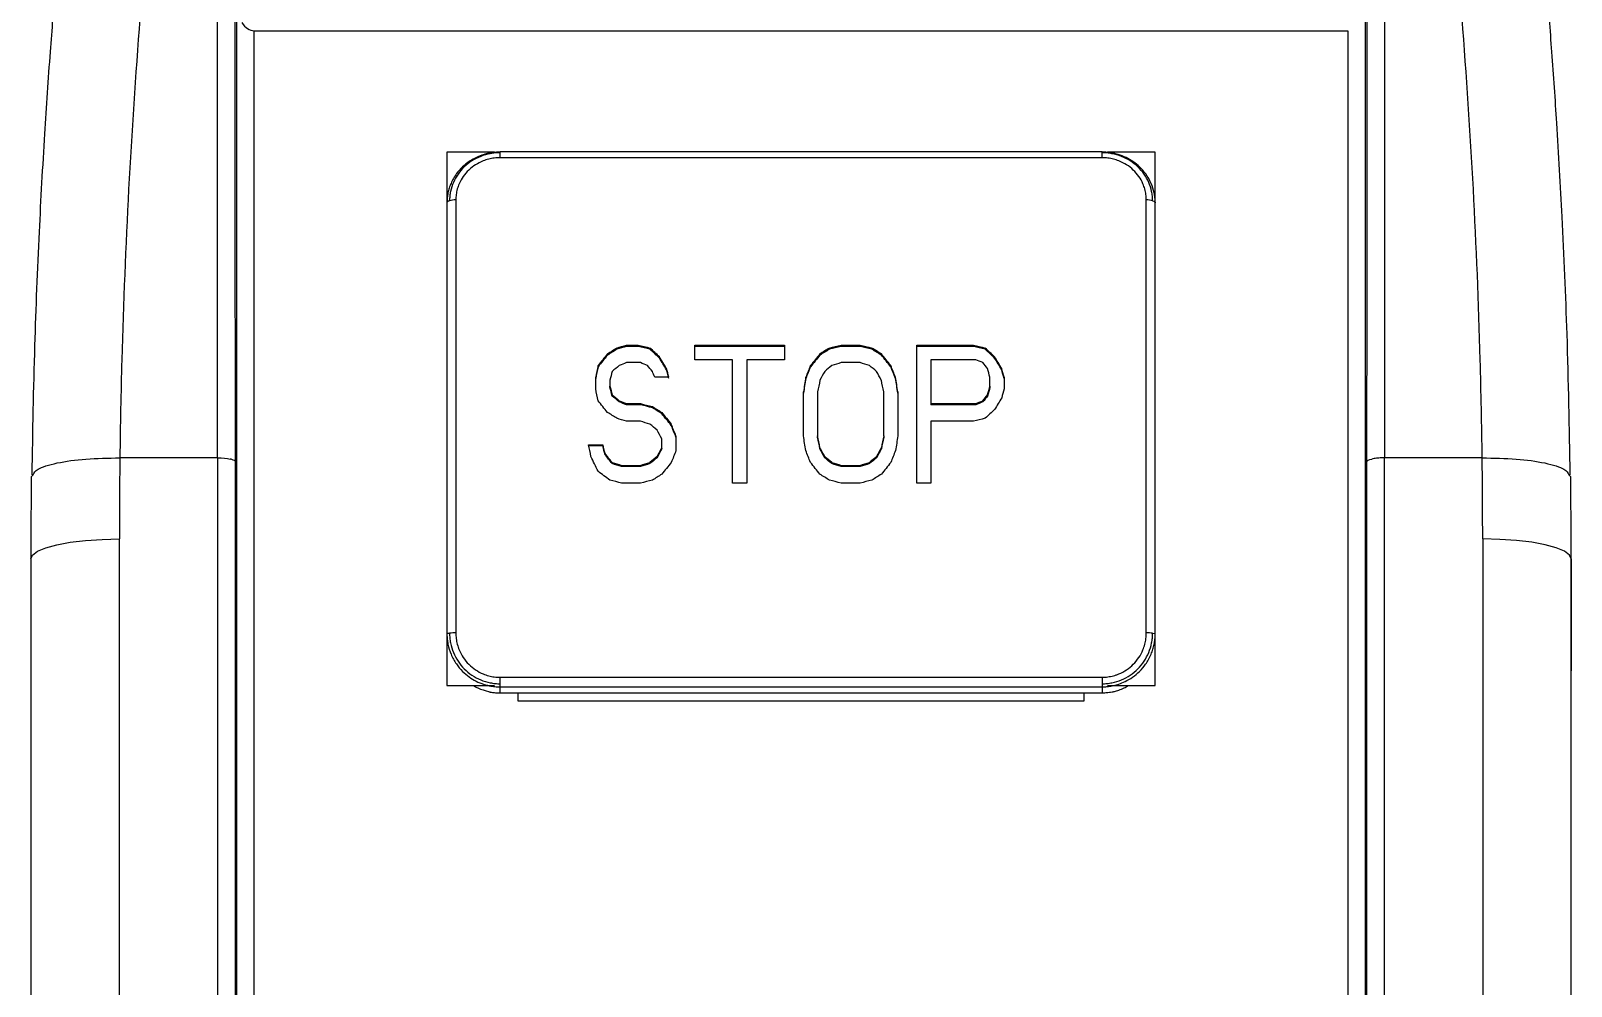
# Model space of a CAD drawing. Header units: centimetres. Extents: x 470464 to 524273, y 49611 to 59074.
# Drawn here: x 508673.97 to 508682.67, y 50219.64 to 50225.03 of the extents above; entities that cross this region are included whole.
import ezdxf

# ---------------------------------------------------------------- set-up
doc = ezdxf.new("R2010")
doc.units = ezdxf.units.CM
doc.header["$MEASUREMENT"] = 0
doc.layers.add('vinç', color=7, linetype='Continuous')

# ---------------------------------------------------------------- blocks, each defined once
blk = doc.blocks.new('dytjtyjtydhrshtjy')
at = {"color": 2, "linetype": 'Continuous', "lineweight": 25}
for p, q in [((427580.1363, 68415.2471), (427580.1363, 68406.8528)), ((427586.5118, 68406.8528), (427586.5118, 68415.247)), ((427580.2363, 68415.0866), (427586.4118, 68415.0866)), ((427580.2363, 68406.8307), (427580.2363, 68415.0866)), ((427586.4118, 68415.0866), (427586.4118, 68406.8307)), ((427581.3244, 68414.4006), (427581.3244, 68411.3873)), ((427581.5933, 68414.4006), (427581.3244, 68414.4006)), ((427581.6244, 68414.3976), (427581.6244, 68414.4023)), ((427585.0244, 68414.4023), (427581.6244, 68414.4023)), ((427585.0244, 68414.3693), (427581.6244, 68414.3693)), ((427585.0244, 68414.3976), (427585.0244, 68414.4023)), ((427585.3244, 68414.4006), (427585.0555, 68414.4006)), ((427585.3244, 68411.3873), (427585.3244, 68414.4006)), ((427581.3744, 68414.131), (427581.3744, 68411.6853)), ((427585.2744, 68411.6853), (427585.2744, 68414.131)), ((427582.2311, 68413.2545), (427582.2311, 68413.2613)), ((427582.2844, 68413.2875), (427582.2844, 68413.2942)), ((427582.3377, 68413.3107), (427582.4044, 68413.3107)), ((427582.3377, 68413.3039), (427582.3377, 68413.3107)), ((427582.4044, 68413.3039), (427582.3377, 68413.3039)), ((427582.4044, 68413.3039), (427582.4044, 68413.3107)), ((427582.4711, 68413.2875), (427582.4711, 68413.2942)), ((427582.5244, 68413.238), (427582.5244, 68413.2448)), ((427582.7244, 68413.2283), (427582.7244, 68413.3107)), ((427582.7244, 68413.3107), (427583.2311, 68413.3107)), ((427583.2311, 68413.3039), (427582.7244, 68413.3039)), ((427583.2311, 68413.3107), (427583.2311, 68413.2283)), ((427583.4311, 68413.2545), (427583.4311, 68413.2613)), ((427583.4844, 68413.2875), (427583.4844, 68413.2942)), ((427583.5511, 68413.3107), (427583.6577, 68413.3107)), ((427583.5511, 68413.3039), (427583.5511, 68413.3107)), ((427583.6577, 68413.3039), (427583.5511, 68413.3039)), ((427583.6577, 68413.3039), (427583.6577, 68413.3107)), ((427583.7244, 68413.2942), (427583.7244, 68413.2875)), ((427583.7777, 68413.2545), (427583.7777, 68413.2613)), ((427583.9777, 68413.3107), (427584.2977, 68413.3107)), ((427583.9777, 68412.5312), (427583.9777, 68413.3107)), ((427584.2977, 68413.3039), (427583.9777, 68413.3039)), ((427584.2977, 68413.3039), (427584.2977, 68413.3107)), ((427584.3644, 68413.2875), (427584.3644, 68413.2942)), ((427584.4177, 68413.238), (427584.4177, 68413.2448)), ((427582.1777, 68413.1886), (427582.1777, 68413.1953)), ((427582.4177, 68413.2118), (427582.3377, 68413.2118)), ((427582.5644, 68413.1721), (427582.5644, 68413.1788)), ((427582.9377, 68413.2283), (427582.7244, 68413.2283)), ((427582.9377, 68412.5312), (427582.9377, 68413.2283)), ((427583.0177, 68413.2283), (427583.0177, 68412.5312)), ((427583.2311, 68413.2283), (427583.0177, 68413.2283)), ((427583.3777, 68413.1886), (427583.3777, 68413.1953)), ((427583.6577, 68413.2118), (427583.5511, 68413.2118)), ((427583.8311, 68413.1886), (427583.8311, 68413.1953)), ((427584.0577, 68413.2283), (427584.0577, 68412.9804)), ((427584.3111, 68413.2283), (427584.0577, 68413.2283)), ((427584.4577, 68413.1721), (427584.4577, 68413.1788)), ((427582.1644, 68413.0632), (427582.1644, 68413.1293)), ((427582.2444, 68413.1128), (427582.2444, 68413.0797)), ((427582.2444, 68413.073), (427582.2444, 68413.0797)), ((427582.5777, 68413.1293), (427582.4977, 68413.1293)), ((427583.3511, 68413.1225), (427583.3511, 68413.1293)), ((427583.8577, 68413.1225), (427583.8577, 68413.1293)), ((427584.3911, 68413.0797), (427584.3911, 68413.1293)), ((427584.3911, 68413.0797), (427584.3911, 68413.073)), ((427584.4711, 68413.1293), (427584.4711, 68413.0632)), ((427582.2577, 68413.0233), (427582.2577, 68413.0301)), ((427582.2977, 68412.9902), (427582.2977, 68412.997)), ((427582.3377, 68412.9804), (427582.4177, 68412.9804)), ((427582.3377, 68412.9736), (427582.3377, 68412.9804)), ((427582.4177, 68412.9736), (427582.3377, 68412.9736)), ((427582.4177, 68412.9736), (427582.4177, 68412.9804)), ((427583.3377, 68412.7978), (427583.3377, 68413.0466)), ((427583.4177, 68413.0466), (427583.4177, 68412.7978)), ((427583.7911, 68412.7978), (427583.7911, 68413.0466)), ((427583.8711, 68413.0466), (427583.8711, 68412.7978)), ((427584.0577, 68412.9804), (427584.3111, 68412.9804)), ((427584.0577, 68412.9804), (427584.0577, 68412.9736)), ((427584.3111, 68412.9736), (427584.0577, 68412.9736)), ((427584.3111, 68412.9736), (427584.3111, 68412.9804)), ((427584.3511, 68412.997), (427584.3511, 68412.9902)), ((427584.3777, 68413.0301), (427584.3777, 68413.0233)), ((427582.4844, 68412.9571), (427582.4844, 68412.9638)), ((427582.5377, 68412.9239), (427582.5377, 68412.9307)), ((427582.4177, 68412.8809), (427582.3377, 68412.8809)), ((427582.5911, 68412.8576), (427582.5911, 68412.8643)), ((427584.0577, 68412.8809), (427584.0577, 68412.5312)), ((427584.2977, 68412.8809), (427584.0577, 68412.8809)), ((427582.1244, 68412.748), (427582.2044, 68412.748)), ((427582.2044, 68412.7412), (427582.1257, 68412.7412)), ((427582.2044, 68412.7412), (427582.2044, 68412.748)), ((427582.5377, 68412.7313), (427582.5377, 68412.7812)), ((427582.5377, 68412.7246), (427582.5377, 68412.7313)), ((427582.6177, 68412.7978), (427582.6177, 68412.7147)), ((427583.4177, 68412.7978), (427583.4177, 68412.7911)), ((427583.4311, 68412.7313), (427583.4311, 68412.7246)), ((427583.7777, 68412.7313), (427583.7777, 68412.7246)), ((427583.7911, 68412.7978), (427583.7911, 68412.7911)), ((427580.0293, 68412.6738), (427579.4769, 68412.6738)), ((427580.0293, 68412.6738), (427580.0293, 68406.9681)), ((427580.1293, 68406.946), (427580.1293, 68412.6517)), ((427582.2177, 68412.6913), (427582.2177, 68412.698)), ((427582.2577, 68412.6413), (427582.2577, 68412.648)), ((427582.3111, 68412.6313), (427582.4177, 68412.6313)), ((427582.3111, 68412.6246), (427582.3111, 68412.6313)), ((427582.4177, 68412.6246), (427582.3111, 68412.6246)), ((427582.4177, 68412.6246), (427582.4177, 68412.6313)), ((427582.4711, 68412.6413), (427582.4711, 68412.648)), ((427582.5111, 68412.6746), (427582.5111, 68412.6814)), ((427583.4577, 68412.6814), (427583.4577, 68412.6746)), ((427583.4977, 68412.648), (427583.4977, 68412.6413)), ((427583.5511, 68412.6313), (427583.6577, 68412.6313)), ((427583.5511, 68412.6313), (427583.5511, 68412.6246)), ((427583.6577, 68412.6246), (427583.5511, 68412.6246)), ((427583.6577, 68412.6313), (427583.6577, 68412.6246)), ((427583.7111, 68412.648), (427583.7111, 68412.6413)), ((427583.7511, 68412.6814), (427583.7511, 68412.6746)), ((427586.5188, 68412.6517), (427586.5188, 68406.946)), ((427586.6188, 68406.9681), (427586.6188, 68412.6738)), ((427587.1713, 68412.6738), (427586.6188, 68412.6738)), ((427578.9769, 68412.5671), (427578.9865, 68412.5778)), ((427587.6616, 68412.5778), (427587.6712, 68412.5671)), ((427582.4177, 68412.5312), (427582.3111, 68412.5312)), ((427583.0177, 68412.5312), (427582.9377, 68412.5312)), ((427583.6577, 68412.5312), (427583.5511, 68412.5312)), ((427584.0577, 68412.5312), (427583.9777, 68412.5312)), ((427579.4741, 68405.0082), (427579.4741, 68412.2156)), ((427587.1741, 68412.2156), (427587.1741, 68405.0082)), ((427578.9741, 68412.1032), (427578.9741, 68404.8957)), ((427587.6741, 68404.8957), (427587.6741, 68412.1032)), ((427587.6741, 68412.1032), (427587.6741, 68411.4711)), ((427581.6244, 68411.4345), (427585.0244, 68411.4345)), ((427587.6741, 68404.2636), (427587.6741, 68411.4711)), ((427581.3244, 68411.3873), (427581.5933, 68411.3873)), ((427581.6244, 68411.3805), (427581.6244, 68411.3978)), ((427581.6244, 68411.3805), (427585.0244, 68411.3805)), ((427581.6244, 68411.3469), (427581.6244, 68411.3805)), ((427581.6244, 68411.3469), (427585.0244, 68411.3469)), ((427581.6244, 68411.3456), (427581.6244, 68411.3469)), ((427581.6244, 68411.3456), (427585.0244, 68411.3456)), ((427581.7241, 68411.3456), (427581.7241, 68411.3012)), ((427584.9241, 68411.3012), (427584.9241, 68411.3456)), ((427585.0244, 68411.3978), (427585.0244, 68411.3805)), ((427585.0244, 68411.3805), (427585.0244, 68411.3469)), ((427585.0244, 68411.3459), (427585.088, 68411.3526)), ((427585.0244, 68411.3469), (427585.0244, 68411.3456)), ((427585.0555, 68411.3873), (427585.3244, 68411.3873)), ((427581.7241, 68411.3012), (427584.9241, 68411.3012))]:
    blk.add_line(p, q, dxfattribs=at)
at = {"color": 2, "linetype": 'Continuous', "lineweight": 25, "flags": 128}
for points in [[(427578.9741, 68412.1032), (427578.9837, 68412.1251), (427579.0121, 68412.1462), (427579.0583, 68412.1657), (427579.1205, 68412.1827), (427579.1963, 68412.1967), (427579.2827, 68412.2071), (427579.3765, 68412.2135), (427579.4741, 68412.2156)], [(427587.6741, 68412.1032), (427587.6644, 68412.1251), (427587.636, 68412.1462), (427587.5898, 68412.1657), (427587.5276, 68412.1827), (427587.4518, 68412.1967), (427587.3654, 68412.2071), (427587.2716, 68412.2135), (427587.1741, 68412.2156)]]:
    blk.add_lwpolyline(points, dxfattribs=at)
at = {"color": 2, "linetype": 'Continuous', "lineweight": 25}
for centre, radius, start, end in [((427581.3725, 68414.0105), 0.1205, 89.07907, 106.09849), ((427585.2763, 68414.0105), 0.1205, 73.90151, 90.92093), ((427616.9501, 68412.1032), 37.976, 179.30005, 180), ((427549.698, 68412.1032), 37.976, 0, 0.69995), ((427581.3723, 68411.3864), 0.2989, 89.59246, 96.38211), ((427585.2765, 68411.3864), 0.2989, 83.61789, 90.40754), ((427581.6244, 68411.6545), 0.3076, 258.04399, 270.00272)]:
    blk.add_arc(centre, radius, start, end, dxfattribs=at)
for centre, major_axis, ratio, start_param, end_param in [((427580.2363, 68415.25), (0, -0.1634), 0.611947, 5.506877, 6.283185), ((427581.9577, 68410.1105), (-9.6944, -12.454), 0.110538, 4.543411, 4.548859), ((427581.9577, 68410.1105), (-9.6712, -12.4241), 0.110538, 4.543344, 4.548805), ((427581.6844, 68410.1105), (-19.542, -12.3365), 0.103105, 4.616749, 4.619474), ((427581.6844, 68410.1105), (-19.4951, -12.3069), 0.103105, 4.616675, 4.619407), ((427582.8711, 68410.1105), (-12.9789, 12.4124), 0.113825, 4.847375, 4.851462), ((427582.8711, 68410.1105), (-12.9477, 12.3826), 0.113825, 4.847439, 4.851536), ((427582.7194, 68410.1105), (7.2386, -12.4794), 0.099215, 1.761311, 1.766759), ((427582.7194, 68410.1105), (7.2213, -12.4494), 0.099215, 1.761362, 1.766823), ((427583.1577, 68410.1105), (-9.6944, -12.454), 0.110538, 4.543411, 4.548859), ((427583.1577, 68410.1105), (-9.6712, -12.4241), 0.110538, 4.543344, 4.548805), ((427582.8844, 68410.1105), (-19.542, -12.3365), 0.103105, 4.616749, 4.619474), ((427582.8844, 68410.1105), (-19.4951, -12.3069), 0.103105, 4.616675, 4.619407), ((427584.3244, 68410.1105), (-19.542, 12.3365), 0.103105, 4.805304, 4.808029), ((427584.3244, 68410.1105), (-19.4951, 12.3069), 0.103105, 4.805371, 4.808103), ((427584.0511, 68410.1105), (9.6944, -12.454), 0.110538, 1.734326, 1.739774), ((427584.0511, 68410.1105), (9.6712, -12.4241), 0.110538, 1.73438, 1.739842), ((427584.7644, 68410.1105), (-12.9789, 12.4124), 0.113825, 4.847375, 4.851462), ((427584.7644, 68410.1105), (-12.9477, 12.3826), 0.113825, 4.847439, 4.851536), ((427584.6127, 68410.1105), (7.2386, -12.4794), 0.099215, 1.761311, 1.766759), ((427584.6127, 68410.1105), (7.2213, -12.4494), 0.099215, 1.761362, 1.766823), ((427582.1227, 68410.1105), (-2.3896, -12.4996), 0.042503, 4.471151, 4.476599), ((427582.1227, 68410.1105), (-2.3838, -12.4696), 0.042503, 4.471097, 4.476558), ((427582.1933, 68410.1105), (-3.1903, -12.4988), 0.055155, 4.479827, 4.483913), ((427581.9677, 68410.1105), (-14.6213, -12.3914), 0.112432, 4.59492, 4.597644), ((427582.6777, 68410.1105), (9.6944, -12.454), 0.110538, 1.731602, 1.734326), ((427582.6333, 68410.1105), (3.1903, -12.4988), 0.055155, 1.800634, 1.80472), ((427582.6333, 68410.1105), (3.1826, -12.4688), 0.055155, 1.800675, 1.804771), ((427583.2677, 68410.1105), (-4.8008, -12.4946), 0.076839, 4.492541, 4.497989), ((427583.2677, 68410.1105), (-4.7892, -12.4646), 0.076839, 4.492487, 4.497948), ((427583.3288, 68410.1105), (-6.4234, -12.4857), 0.093102, 4.513611, 4.517697), ((427583.1677, 68410.1105), (-14.6213, -12.3914), 0.112432, 4.59492, 4.597644), ((427584.0411, 68410.1105), (-14.6213, 12.3914), 0.112432, 4.827134, 4.829858), ((427583.8799, 68410.1105), (6.4234, -12.4857), 0.093102, 1.765488, 1.769574), ((427583.9411, 68410.1105), (4.8008, -12.4946), 0.076839, 1.785196, 1.790644), ((427583.9411, 68410.1105), (4.7893, -12.4646), 0.076839, 1.785237, 1.790698), ((427584.5844, 68410.1105), (9.6944, -12.454), 0.110538, 1.732964, 1.735688), ((427584.4466, 68410.1105), (3.1903, -12.4988), 0.055155, 1.800634, 1.80472), ((427584.5266, 68410.1105), (3.1903, -12.4988), 0.055155, 1.800634, 1.80472), ((427584.5266, 68410.1105), (3.1826, -12.4688), 0.055155, 1.800675, 1.804771), ((427583.3177, 68410.1105), (-1.9104, -12.4998), 0.034439, 4.473738, 4.480547), ((427583.3177, 68410.1105), (-1.9059, -12.4698), 0.034439, 4.473697, 4.480522), ((427583.3927, 68410.1105), (-2.3896, -12.4996), 0.042503, 4.477961, 4.483408), ((427583.8161, 68410.1105), (2.3896, -12.4996), 0.042503, 1.799777, 1.805224), ((427583.8911, 68410.1105), (1.9104, -12.4998), 0.034439, 1.802639, 1.809448), ((427583.8911, 68410.1105), (1.9059, -12.4698), 0.034439, 1.802663, 1.809489), ((427584.4027, 68410.1105), (-7.2386, -12.4794), 0.099215, 4.535493, 4.54094), ((427582.4622, 68410.1105), (6.4234, -12.4857), 0.093102, 1.738253, 1.742339), ((427582.5677, 68410.1105), (4.8008, -12.4946), 0.076839, 1.757961, 1.763408), ((427582.5677, 68410.1105), (4.7893, -12.4646), 0.076839, 1.757937, 1.763397), ((427582.0894, 68410.1105), (2.3896, -12.4996), 0.042503, 1.769818, 1.775266), ((427582.1577, 68410.1105), (3.1903, -12.4988), 0.055155, 1.765228, 1.769314), ((427582.1577, 68410.1105), (3.1826, -12.4688), 0.055155, 1.765184, 1.769279), ((427582.6399, 68410.1105), (-6.4234, -12.4857), 0.093102, 4.549018, 4.553103), ((427582.6399, 68410.1105), (-6.408, -12.4557), 0.093102, 4.549055, 4.553151), ((427582.7011, 68410.1105), (-4.8008, -12.4946), 0.076839, 4.532033, 4.537481), ((427583.3177, 68410.1105), (1.9104, -12.4998), 0.034439, 1.775403, 1.782213), ((427583.2677, 68410.1105), (4.8008, -12.4946), 0.076839, 1.745704, 1.751152), ((427583.3927, 68410.1105), (2.3896, -12.4996), 0.042503, 1.773904, 1.779351), ((427583.3927, 68410.1105), (2.3838, -12.4696), 0.042503, 1.773866, 1.779327), ((427583.3288, 68410.1105), (6.4234, -12.4857), 0.093102, 1.730082, 1.734168), ((427583.3288, 68410.1105), (6.408, -12.4557), 0.093102, 1.730035, 1.73413), ((427583.8799, 68410.1105), (-6.4234, -12.4857), 0.093102, 4.549018, 4.553103), ((427583.8799, 68410.1105), (-6.408, -12.4557), 0.093102, 4.549055, 4.553151), ((427583.8161, 68410.1105), (-2.3896, -12.4996), 0.042503, 4.503834, 4.509281), ((427583.8161, 68410.1105), (-2.3838, -12.4696), 0.042503, 4.503859, 4.509319), ((427583.9411, 68410.1105), (-4.8008, -12.4946), 0.076839, 4.532033, 4.537481), ((427583.8911, 68410.1105), (-1.9104, -12.4998), 0.034439, 4.500973, 4.507782), ((427582.0217, 68410.1105), (5.773, -12.4898), 0.087257, 1.730823, 1.737633), ((427582.0377, 68410.1105), (9.6944, -12.454), 0.110538, 1.689386, 1.693472), ((427582.0377, 68410.1105), (9.6712, -12.4241), 0.110538, 1.689332, 1.693428), ((427582.8011, 68410.1105), (-14.6213, -12.3914), 0.112432, 4.637136, 4.63986), ((427582.8011, 68410.1105), (-14.5862, -12.3617), 0.112432, 4.637184, 4.639914), ((427582.8111, 68410.1105), (-9.6944, -12.454), 0.110538, 4.593799, 4.599248), ((427583.1577, 68410.1105), (9.6944, -12.454), 0.110538, 1.683937, 1.689386), ((427583.1677, 68410.1105), (-14.6213, 12.3914), 0.112432, 4.784918, 4.787642), ((427583.1677, 68410.1105), (-14.5862, 12.3617), 0.112432, 4.784864, 4.787594), ((427584.0411, 68410.1105), (-14.6213, -12.3914), 0.112432, 4.637136, 4.63986), ((427584.0411, 68410.1105), (-14.5862, -12.3617), 0.112432, 4.637184, 4.639914), ((427584.0511, 68410.1105), (-9.6944, -12.454), 0.110538, 4.593799, 4.599248), ((427581.7444, 68410.1105), (-16.2627, 12.3716), 0.109904, 4.76516, 4.769246), ((427583.0844, 68410.1105), (-19.542, -12.3365), 0.103105, 4.675311, 4.678035), ((427582.8844, 68410.1105), (-19.542, 12.3365), 0.103105, 4.746743, 4.749467), ((427584.3244, 68410.1105), (-19.542, -12.3365), 0.103105, 4.675311, 4.678035)]:
    blk.add_ellipse(centre, major_axis=major_axis, ratio=ratio, start_param=start_param, end_param=end_param, dxfattribs=at)
for points, knots in [([(427580.432, 68422.7825), (427580.367, 68422.538), (427580.2439, 68422.0756), (427580.0887, 68421.4359), (427579.9677, 68420.9084), (427579.8738, 68420.4763), (427579.7942, 68420.0935), (427579.6842, 68419.539), (427579.5497, 68418.8013), (427579.4107, 68417.9286), (427579.2969, 68417.1044), (427579.2079, 68416.3528), (427579.1493, 68415.7666), (427579.1097, 68415.3126), (427579.0801, 68414.9381), (427579.0484, 68414.4743), (427579.018, 68413.9208), (427578.9918, 68413.2782), (427578.9837, 68412.8215), (427578.9794, 68412.5782)], [0, 0, 0, 0, 0.072817, 0.137731, 0.189508, 0.228715, 0.26514, 0.302245, 0.391766, 0.481609, 0.557796, 0.632878, 0.701407, 0.729294, 0.765766, 0.811084, 0.865241, 0.928222, 1, 1, 1, 1]), ([(427587.6688, 68412.5782), (427587.6639, 68412.8429), (427587.6551, 68413.3278), (427587.6267, 68413.9908), (427587.5965, 68414.5225), (427587.5665, 68414.9575), (427587.5361, 68415.3426), (427587.4868, 68415.8996), (427587.4091, 68416.6396), (427587.2971, 68417.5134), (427587.1739, 68418.3372), (427587.0472, 68419.0874), (427586.9378, 68419.6716), (427586.8477, 68420.1233), (427586.7703, 68420.4956), (427586.6698, 68420.9562), (427586.5429, 68421.5054), (427586.3915, 68422.1247), (427586.2756, 68422.5593), (427586.2161, 68422.7825)], [0, 0, 0, 0, 0.078084, 0.1430525, 0.1948711, 0.2341077, 0.2705386, 0.3076481, 0.3971648, 0.4869672, 0.5631808, 0.638292, 0.7068342, 0.7347027, 0.7711503, 0.8164406, 0.8705606, 0.9334878, 1, 1, 1, 1]), ([(427580.9268, 68422.7039), (427580.9045, 68422.6226), (427580.8824, 68422.5413), (427580.7941, 68422.2124), (427580.7299, 68421.9645), (427580.6059, 68421.4673), (427580.5462, 68421.2181), (427580.4171, 68420.6563), (427580.3489, 68420.3434), (427580.22, 68419.7165), (427580.1593, 68419.4024), (427580.0112, 68418.585), (427579.9297, 68418.0812), (427579.8294, 68417.3759), (427579.8024, 68417.1744), (427579.7514, 68416.7712), (427579.7275, 68416.5695), (427579.6606, 68415.9643), (427579.6223, 68415.5608), (427579.5397, 68414.5127), (427579.5054, 68413.8689), (427579.4828, 68413.0432), (427579.4791, 68412.8583), (427579.4769, 68412.6738)], [13.52375, 13.52375, 13.52375, 13.52375, 16.078316, 16.078316, 23.843362, 23.843362, 31.608407, 31.608407, 41.314714, 41.314714, 51.021021, 51.021021, 66.551112, 66.551112, 72.763148, 72.763148, 78.975184, 78.975184, 91.399257, 91.399257, 111.277774, 111.277774, 117.023907, 117.023907, 117.023907, 117.023907]), ([(427587.1713, 68412.6738), (427587.169, 68412.8583), (427587.1653, 68413.0432), (427587.1427, 68413.8689), (427587.1084, 68414.5128), (427587.0258, 68415.5608), (427586.9876, 68415.9643), (427586.9206, 68416.5695), (427586.8967, 68416.7712), (427586.8457, 68417.1745), (427586.8187, 68417.3759), (427586.7184, 68418.0813), (427586.6369, 68418.5851), (427586.4888, 68419.4025), (427586.428, 68419.7165), (427586.2991, 68420.3435), (427586.231, 68420.6564), (427586.1019, 68421.2182), (427586.0421, 68421.4674), (427585.9182, 68421.9646), (427585.854, 68422.2126), (427585.7657, 68422.5414), (427585.7436, 68422.6227), (427585.7213, 68422.7039)], [0, 0, 0, 0, 5.746186, 5.746186, 25.624885, 25.624885, 38.049072, 38.049072, 44.261165, 44.261165, 50.473258, 50.473258, 66.003492, 66.003492, 75.709887, 75.709887, 85.416283, 85.416283, 93.1814, 93.1814, 100.946517, 100.946517, 103.499735, 103.499735, 103.499735, 103.499735]), ([(427580.0293, 68412.6738), (427580.0293, 68412.8732), (427580.0293, 68413.0729), (427580.0291, 68413.6495), (427580.0289, 68414.0271), (427580.0285, 68414.6423), (427580.0283, 68414.8793), (427580.0279, 68415.2649), (427580.0278, 68415.4133), (427580.0274, 68415.7104), (427580.0272, 68415.8591), (427580.0269, 68416.0858), (427580.0268, 68416.1636), (427580.0267, 68416.2416)], [0, 0, 0, 0, 0.01364259, 0.01364259, 0.03933132, 0.03933132, 0.05538677, 0.05538677, 0.06542143, 0.06542143, 0.07545609, 0.07545609, 0.0807059, 0.0807059, 0.0807059, 0.0807059]), ([(427586.6214, 68416.2416), (427586.621, 68415.9675), (427586.6207, 68415.6937), (427586.6199, 68414.9671), (427586.6195, 68414.5148), (427586.619, 68413.5991), (427586.6188, 68413.1356), (427586.6188, 68412.6738)], [-0.0807059, -0.0807059, -0.0807059, -0.0807059, -0.06223564, -0.06223564, -0.03159655, -0.03159655, 0, 0, 0, 0]), ([(427581.6244, 68414.401), (427581.6192, 68414.4009), (427581.6068, 68414.4007), (427581.5856, 68414.3989), (427581.5591, 68414.3946), (427581.5278, 68414.3865), (427581.4909, 68414.3723), (427581.4508, 68414.35), (427581.4115, 68414.3187), (427581.3748, 68414.2771), (427581.3509, 68414.2358), (427581.3369, 68414.1984), (427581.3297, 68414.1711), (427581.3252, 68414.1431), (427581.3247, 68414.1243), (427581.3244, 68414.1149)], [0, 0, 0, 0, 0.033093, 0.078462, 0.13542, 0.204098, 0.28453, 0.387536, 0.498548, 0.609517, 0.748956, 0.811713, 0.874477, 0.937271, 1, 1, 1, 1]), ([(427581.6244, 68414.3976), (427581.6164, 68414.3976), (427581.6063, 68414.3972), (427581.5869, 68414.3954), (427581.5777, 68414.3941), (427581.5501, 68414.3889), (427581.5321, 68414.3837), (427581.4802, 68414.3632), (427581.4486, 68414.343), (427581.3959, 68414.2928), (427581.3748, 68414.2628), (427581.3535, 68414.2136), (427581.3481, 68414.1966), (427581.3427, 68414.1705), (427581.3413, 68414.1617), (427581.3395, 68414.1433), (427581.339, 68414.1339), (427581.339, 68414.1263)], [0, 0, 0, 0, 0.0625, 0.0625, 0.125, 0.125, 0.25, 0.25, 0.5, 0.5, 0.75, 0.75, 0.875, 0.875, 0.9375, 0.9375, 1, 1, 1, 1]), ([(427581.6244, 68414.3693), (427581.6189, 68414.3692), (427581.608, 68414.369), (427581.5918, 68414.3675), (427581.5757, 68414.365), (427581.5599, 68414.3615), (427581.5443, 68414.357), (427581.5188, 68414.3479), (427581.4848, 68414.3308), (427581.4467, 68414.3009), (427581.4152, 68414.2647), (427581.3946, 68414.2276), (427581.3823, 68414.1931), (427581.3756, 68414.1623), (427581.3748, 68414.1415), (427581.3744, 68414.131)], [0, 0, 0, 0, 0.041626, 0.082912, 0.124038, 0.165186, 0.206538, 0.248273, 0.372753, 0.497624, 0.622977, 0.748439, 0.832543, 0.915918, 1, 1, 1, 1]), ([(427581.6244, 68414.3693), (427581.6244, 68414.3753), (427581.6244, 68414.3811), (427581.6244, 68414.3909), (427581.6244, 68414.3949), (427581.6244, 68414.3976)], [0, 0, 0, 0, 0.5, 0.5, 1, 1, 1, 1]), ([(427585.3244, 68414.1149), (427585.3244, 68414.1173), (427585.3243, 68414.122), (427585.324, 68414.1314), (427585.3227, 68414.1478), (427585.3176, 68414.1803), (427585.3028, 68414.2268), (427585.2744, 68414.2765), (427585.2386, 68414.3173), (427585.2007, 68414.348), (427585.1598, 68414.3716), (427585.1182, 68414.3878), (427585.0794, 68414.3968), (427585.0489, 68414.4005), (427585.0315, 68414.4009), (427585.0244, 68414.401)], [0, 0, 0, 0, 0.015616, 0.031389, 0.062774, 0.125534, 0.250958, 0.385498, 0.501418, 0.604932, 0.701252, 0.805053, 0.889467, 0.954671, 1, 1, 1, 1]), ([(427585.3097, 68414.1263), (427585.3097, 68414.1339), (427585.3093, 68414.1433), (427585.3075, 68414.1617), (427585.3061, 68414.1705), (427585.3007, 68414.1966), (427585.2953, 68414.2136), (427585.2739, 68414.2628), (427585.2529, 68414.2928), (427585.2002, 68414.343), (427585.1686, 68414.3632), (427585.1167, 68414.3837), (427585.0987, 68414.3889), (427585.0711, 68414.3941), (427585.0619, 68414.3954), (427585.0425, 68414.3972), (427585.0324, 68414.3976), (427585.0244, 68414.3976)], [0, 0, 0, 0, 0.0625, 0.0625, 0.125, 0.125, 0.25, 0.25, 0.5, 0.5, 0.75, 0.75, 0.875, 0.875, 0.9375, 0.9375, 1, 1, 1, 1]), ([(427585.2744, 68414.131), (427585.2743, 68414.1363), (427585.2741, 68414.1468), (427585.2724, 68414.1623), (427585.2698, 68414.1777), (427585.2661, 68414.1929), (427585.2613, 68414.2079), (427585.2516, 68414.2323), (427585.2336, 68414.2647), (427585.2021, 68414.3009), (427585.164, 68414.3308), (427585.1252, 68414.3503), (427585.0891, 68414.3619), (427585.057, 68414.3682), (427585.0353, 68414.3689), (427585.0244, 68414.3693)], [0, 0, 0, 0, 0.042233, 0.084114, 0.125822, 0.167534, 0.209433, 0.251693, 0.37713, 0.502509, 0.627341, 0.75186, 0.834881, 0.917109, 1, 1, 1, 1]), ([(427585.3097, 68414.1263), (427585.3143, 68414.1249), (427585.318, 68414.1231), (427585.3231, 68414.1191), (427585.3244, 68414.117), (427585.3244, 68414.1149)], [0, 0, 0, 0, 0.5, 0.5, 1, 1, 1, 1]), ([(427578.9865, 68412.5778), (427578.9926, 68412.5887), (427579.007, 68412.6142), (427579.1157, 68412.6468), (427579.2802, 68412.671), (427579.4113, 68412.6728), (427579.4769, 68412.6738)], [0, 0, 0, 0, 0.1996563, 0.4664375, 0.7332188, 1, 1, 1, 1]), ([(427580.1293, 68412.6517), (427580.1291, 68412.654), (427580.1273, 68412.6563), (427580.1206, 68412.6607), (427580.1157, 68412.6628), (427580.1065, 68412.6656), (427580.1031, 68412.6665), (427580.0994, 68412.6673)], [0, 0, 0, 0, 0.2, 0.2, 0.4, 0.4, 0.4999997, 0.4999997, 0.4999997, 0.4999997]), ([(427586.6188, 68412.6738), (427586.6085, 68412.6738), (427586.5981, 68412.6734), (427586.5784, 68412.672), (427586.569, 68412.6709), (427586.5564, 68412.6689), (427586.5524, 68412.6681), (427586.5487, 68412.6673)], [0.5, 0.5, 0.5, 0.5, 0.7, 0.7, 0.9, 0.9, 1, 1, 1, 1]), ([(427587.1713, 68412.6738), (427587.2368, 68412.6728), (427587.368, 68412.671), (427587.5324, 68412.6468), (427587.6411, 68412.6142), (427587.6555, 68412.5887), (427587.6616, 68412.5778)], [0, 0, 0, 0, 0.266781, 0.533563, 0.800344, 1, 1, 1, 1]), ([(427581.339, 68411.6835), (427581.3345, 68411.6829), (427581.3307, 68411.6822), (427581.3257, 68411.6807), (427581.3244, 68411.6798), (427581.3244, 68411.679)], [0, 0, 0, 0, 0.5, 0.5, 1, 1, 1, 1]), ([(427581.3244, 68411.679), (427581.3244, 68411.6766), (427581.3244, 68411.6717), (427581.3248, 68411.6619), (427581.3261, 68411.6449), (427581.3311, 68411.611), (427581.3459, 68411.5626), (427581.3744, 68411.5107), (427581.4101, 68411.4681), (427581.4481, 68411.436), (427581.489, 68411.4113), (427581.5306, 68411.3943), (427581.5694, 68411.3849), (427581.5999, 68411.381), (427581.6173, 68411.3806), (427581.6244, 68411.3805)], [0, 0, 0, 0, 0.015616, 0.031389, 0.062774, 0.125534, 0.250958, 0.385498, 0.501418, 0.604932, 0.701252, 0.805053, 0.889467, 0.954671, 1, 1, 1, 1]), ([(427581.339, 68411.6835), (427581.339, 68411.6755), (427581.3395, 68411.6657), (427581.3413, 68411.6464), (427581.3427, 68411.6371), (427581.3481, 68411.6098), (427581.3535, 68411.5918), (427581.3748, 68411.5402), (427581.3959, 68411.5085), (427581.4486, 68411.4555), (427581.4802, 68411.4342), (427581.5321, 68411.4125), (427581.5501, 68411.407), (427581.5777, 68411.4015), (427581.5869, 68411.4001), (427581.6063, 68411.3982), (427581.6164, 68411.3978), (427581.6244, 68411.3978)], [0, 0, 0, 0, 0.0625, 0.0625, 0.125, 0.125, 0.25, 0.25, 0.5, 0.5, 0.75, 0.75, 0.875, 0.875, 0.9375, 0.9375, 1, 1, 1, 1]), ([(427581.3744, 68411.6853), (427581.3745, 68411.6798), (427581.3747, 68411.6688), (427581.3763, 68411.6525), (427581.379, 68411.6364), (427581.3827, 68411.6204), (427581.3875, 68411.6047), (427581.3972, 68411.5791), (427581.4152, 68411.5449), (427581.4467, 68411.5068), (427581.4848, 68411.4752), (427581.5236, 68411.4546), (427581.5597, 68411.4423), (427581.5918, 68411.4357), (427581.6135, 68411.4349), (427581.6244, 68411.4345)], [0, 0, 0, 0, 0.042233, 0.084114, 0.125822, 0.167534, 0.209433, 0.251693, 0.37713, 0.502509, 0.627341, 0.75186, 0.834881, 0.917109, 1, 1, 1, 1]), ([(427585.0244, 68411.4345), (427585.0299, 68411.4346), (427585.0408, 68411.4348), (427585.057, 68411.4364), (427585.073, 68411.4391), (427585.0889, 68411.4428), (427585.1045, 68411.4475), (427585.13, 68411.4572), (427585.164, 68411.4752), (427585.2021, 68411.5068), (427585.2335, 68411.5449), (427585.2542, 68411.5839), (427585.2665, 68411.6202), (427585.2732, 68411.6525), (427585.274, 68411.6743), (427585.2744, 68411.6853)], [0, 0, 0, 0, 0.041626, 0.082912, 0.124038, 0.165186, 0.206538, 0.248273, 0.372753, 0.497624, 0.622977, 0.748439, 0.832543, 0.915918, 1, 1, 1, 1]), ([(427585.0244, 68411.3978), (427585.0324, 68411.3978), (427585.0425, 68411.3982), (427585.0619, 68411.4001), (427585.0711, 68411.4015), (427585.0987, 68411.407), (427585.1167, 68411.4125), (427585.1686, 68411.4342), (427585.2002, 68411.4555), (427585.2529, 68411.5085), (427585.2739, 68411.5402), (427585.2953, 68411.5918), (427585.3007, 68411.6098), (427585.3061, 68411.6371), (427585.3075, 68411.6464), (427585.3093, 68411.6657), (427585.3097, 68411.6755), (427585.3097, 68411.6835)], [0, 0, 0, 0, 0.0625, 0.0625, 0.125, 0.125, 0.25, 0.25, 0.5, 0.5, 0.75, 0.75, 0.875, 0.875, 0.9375, 0.9375, 1, 1, 1, 1]), ([(427585.0244, 68411.3805), (427585.0296, 68411.3805), (427585.0419, 68411.3807), (427585.0632, 68411.3827), (427585.0897, 68411.3871), (427585.121, 68411.3957), (427585.1578, 68411.4105), (427585.198, 68411.4339), (427585.2373, 68411.4667), (427585.274, 68411.51), (427585.2978, 68411.5532), (427585.3119, 68411.5922), (427585.319, 68411.6207), (427585.3235, 68411.6497), (427585.3241, 68411.6693), (427585.3244, 68411.679)], [0, 0, 0, 0, 0.033093, 0.078462, 0.13542, 0.204098, 0.28453, 0.387536, 0.498548, 0.609517, 0.748956, 0.811713, 0.874477, 0.937271, 1, 1, 1, 1]), ([(427581.6244, 68411.3978), (427581.6244, 68411.4027), (427581.6244, 68411.4087), (427581.6244, 68411.4214), (427581.6244, 68411.4281), (427581.6244, 68411.4345)], [0, 0, 0, 0, 0.5, 0.5, 1, 1, 1, 1]), ([(427585.0244, 68411.4345), (427585.0244, 68411.4281), (427585.0244, 68411.4214), (427585.0244, 68411.4087), (427585.0244, 68411.4027), (427585.0244, 68411.3978)], [0, 0, 0, 0, 0.5, 0.5, 1, 1, 1, 1]), ([(427581.4732, 68411.3873), (427581.482, 68411.3826), (427581.5094, 68411.3677), (427581.5399, 68411.3593), (427581.5607, 68411.3536)], [0, 0, 0, 0, 0.316776, 1, 1, 1, 1]), ([(427581.5607, 68411.3536), (427581.5606, 68411.3531), (427581.5605, 68411.3521), (427581.5607, 68411.3523), (427581.5611, 68411.3534), (427581.5611, 68411.3535)], [0, 0, 0, 0, 0.448985, 0.932042, 1, 1, 1, 1]), ([(427581.5606, 68411.3524), (427581.5702, 68411.3506), (427581.5912, 68411.3466), (427581.6127, 68411.346), (427581.6244, 68411.3456)], [0, 0, 0, 0, 0.452467, 1, 1, 1, 1]), ([(427585.0877, 68411.3535), (427585.0877, 68411.3535), (427585.0883, 68411.3515), (427585.0882, 68411.3526), (427585.0881, 68411.3536)], [0, 0, 0, 0, 0.038472, 1, 1, 1, 1]), ([(427585.0881, 68411.3536), (427585.09, 68411.354), (427585.1004, 68411.3564), (427585.121, 68411.3626), (427585.1481, 68411.3722), (427585.1649, 68411.3826), (427585.1726, 68411.3873)], [0, 0, 0, 0, 0.062542, 0.350813, 0.702349, 1, 1, 1, 1])]:
    blk.add_open_spline(points, degree=3, knots=knots, dxfattribs=at)
for points in [[(427580.1293, 68412.6517), (427580.1293, 68413.8032), (427580.1284, 68414.9651), (427580.1268, 68416.1339)], [(427586.5213, 68416.1339), (427586.5197, 68414.9651), (427586.5188, 68413.8032), (427586.5188, 68412.6517)], [(427585.0244, 68414.3693), (427585.0244, 68414.3816), (427585.0244, 68414.392), (427585.0244, 68414.3976)], [(427581.339, 68414.1263), (427581.3297, 68414.1233), (427581.3244, 68414.1192), (427581.3244, 68414.1149)], [(427581.3244, 68414.1149), (427581.3244, 68413.3239), (427581.3244, 68412.5078), (427581.3244, 68411.679)], [(427585.3244, 68411.679), (427585.3244, 68412.5078), (427585.3244, 68413.3239), (427585.3244, 68414.1149)], [(427582.2844, 68413.2942), (427582.3022, 68413.2997), (427582.3199, 68413.3052), (427582.3377, 68413.3107)], [(427582.3377, 68413.3039), (427582.3199, 68413.2985), (427582.3022, 68413.293), (427582.2844, 68413.2875)], [(427582.4044, 68413.3107), (427582.4266, 68413.3052), (427582.4488, 68413.2997), (427582.4711, 68413.2942)], [(427582.4711, 68413.2875), (427582.4488, 68413.293), (427582.4266, 68413.2985), (427582.4044, 68413.3039)], [(427583.4844, 68413.2942), (427583.5066, 68413.2997), (427583.5288, 68413.3052), (427583.5511, 68413.3107)], [(427583.5511, 68413.3039), (427583.5288, 68413.2985), (427583.5066, 68413.293), (427583.4844, 68413.2875)], [(427583.6577, 68413.3107), (427583.6799, 68413.3052), (427583.7022, 68413.2997), (427583.7244, 68413.2942)], [(427583.7244, 68413.2875), (427583.7022, 68413.293), (427583.6799, 68413.2985), (427583.6577, 68413.3039)], [(427584.2977, 68413.3107), (427584.3199, 68413.3052), (427584.3422, 68413.2997), (427584.3644, 68413.2942)], [(427584.3644, 68413.2875), (427584.3422, 68413.293), (427584.3199, 68413.2985), (427584.2977, 68413.3039)], [(427582.3377, 68413.2118), (427582.3244, 68413.2063), (427582.3111, 68413.2008), (427582.2977, 68413.1953)], [(427582.4577, 68413.1953), (427582.4444, 68413.2008), (427582.4311, 68413.2063), (427582.4177, 68413.2118)], [(427582.4977, 68413.1293), (427582.4933, 68413.1403), (427582.4888, 68413.1513), (427582.4844, 68413.1623)], [(427583.5511, 68413.2118), (427583.5333, 68413.2063), (427583.5155, 68413.2008), (427583.4977, 68413.1953)], [(427583.7111, 68413.1953), (427583.6933, 68413.2008), (427583.6755, 68413.2063), (427583.6577, 68413.2118)], [(427584.3511, 68413.2118), (427584.3377, 68413.2173), (427584.3244, 68413.2228), (427584.3111, 68413.2283)], [(427582.1777, 68412.997), (427582.1733, 68413.019), (427582.1688, 68413.0411), (427582.1644, 68413.0632)], [(427582.2444, 68413.0797), (427582.2488, 68413.0632), (427582.2533, 68413.0466), (427582.2577, 68413.0301)], [(427582.2577, 68413.0233), (427582.2533, 68413.0399), (427582.2488, 68413.0564), (427582.2444, 68413.073)], [(427584.3777, 68413.0301), (427584.3822, 68413.0466), (427584.3866, 68413.0632), (427584.3911, 68413.0797)], [(427584.3911, 68413.073), (427584.3866, 68413.0564), (427584.3822, 68413.0399), (427584.3777, 68413.0233)], [(427584.4711, 68413.0632), (427584.4666, 68413.0466), (427584.4622, 68413.0301), (427584.4577, 68413.0135)], [(427582.2311, 68412.9307), (427582.2133, 68412.9528), (427582.1955, 68412.9749), (427582.1777, 68412.997)], [(427582.2577, 68413.0301), (427582.2711, 68413.019), (427582.2844, 68413.008), (427582.2977, 68412.997)], [(427582.2977, 68412.9902), (427582.2844, 68413.0013), (427582.2711, 68413.0123), (427582.2577, 68413.0233)], [(427582.2977, 68412.997), (427582.3111, 68412.9914), (427582.3244, 68412.9859), (427582.3377, 68412.9804)], [(427582.3377, 68412.9736), (427582.3244, 68412.9792), (427582.3111, 68412.9847), (427582.2977, 68412.9902)], [(427582.4177, 68412.9804), (427582.4399, 68412.9749), (427582.4622, 68412.9694), (427582.4844, 68412.9638)], [(427582.4844, 68412.9571), (427582.4622, 68412.9626), (427582.4399, 68412.9681), (427582.4177, 68412.9736)], [(427584.3111, 68412.9804), (427584.3244, 68412.9859), (427584.3377, 68412.9914), (427584.3511, 68412.997)], [(427584.3511, 68412.9902), (427584.3377, 68412.9847), (427584.3244, 68412.9792), (427584.3111, 68412.9736)], [(427584.3511, 68412.997), (427584.3599, 68413.008), (427584.3688, 68413.019), (427584.3777, 68413.0301)], [(427584.3777, 68413.0233), (427584.3688, 68413.0123), (427584.3599, 68413.0013), (427584.3511, 68412.9902)], [(427582.2844, 68412.8975), (427582.2666, 68412.9086), (427582.2488, 68412.9196), (427582.2311, 68412.9307)], [(427582.3377, 68412.8809), (427582.3199, 68412.8864), (427582.3022, 68412.892), (427582.2844, 68412.8975)], [(427582.4844, 68412.9638), (427582.5022, 68412.9528), (427582.5199, 68412.9417), (427582.5377, 68412.9307)], [(427582.5377, 68412.9239), (427582.5199, 68412.935), (427582.5022, 68412.946), (427582.4844, 68412.9571)], [(427582.5377, 68412.9307), (427582.5555, 68412.9086), (427582.5733, 68412.8864), (427582.5911, 68412.8643)], [(427582.5911, 68412.8576), (427582.5733, 68412.8797), (427582.5555, 68412.9018), (427582.5377, 68412.9239)], [(427584.3644, 68412.8975), (427584.3422, 68412.892), (427584.3199, 68412.8864), (427584.2977, 68412.8809)], [(427584.4177, 68412.9473), (427584.3999, 68412.9307), (427584.3822, 68412.9141), (427584.3644, 68412.8975)], [(427582.4711, 68412.8643), (427582.4533, 68412.8698), (427582.4355, 68412.8754), (427582.4177, 68412.8809)], [(427582.5111, 68412.8311), (427582.4977, 68412.8422), (427582.4844, 68412.8532), (427582.4711, 68412.8643)], [(427579.4769, 68412.6738), (427579.4749, 68412.5168), (427579.4741, 68412.3727), (427579.4741, 68412.2156)], [(427580.0293, 68412.6738), (427580.0552, 68412.6738), (427580.0809, 68412.6714), (427580.0994, 68412.6673)], [(427582.2577, 68412.648), (427582.2755, 68412.6425), (427582.2933, 68412.6369), (427582.3111, 68412.6313)], [(427582.3111, 68412.6246), (427582.2933, 68412.6302), (427582.2755, 68412.6357), (427582.2577, 68412.6413)], [(427582.4177, 68412.6313), (427582.4355, 68412.6369), (427582.4533, 68412.6425), (427582.4711, 68412.648)], [(427582.4711, 68412.6413), (427582.4533, 68412.6357), (427582.4355, 68412.6302), (427582.4177, 68412.6246)], [(427583.4977, 68412.648), (427583.5155, 68412.6425), (427583.5333, 68412.6369), (427583.5511, 68412.6313)], [(427583.5511, 68412.6246), (427583.5333, 68412.6302), (427583.5155, 68412.6357), (427583.4977, 68412.6413)], [(427583.6577, 68412.6313), (427583.6755, 68412.6369), (427583.6933, 68412.6425), (427583.7111, 68412.648)], [(427583.7111, 68412.6413), (427583.6933, 68412.6357), (427583.6755, 68412.6302), (427583.6577, 68412.6246)], [(427586.5188, 68412.6517), (427586.5193, 68412.6575), (427586.5303, 68412.6632), (427586.5487, 68412.6673)], [(427587.1741, 68412.2156), (427587.1741, 68412.3727), (427587.1732, 68412.5168), (427587.1713, 68412.6738)], [(427582.3111, 68412.5312), (427582.2888, 68412.5368), (427582.2666, 68412.5423), (427582.2444, 68412.5479)], [(427582.4844, 68412.5479), (427582.4622, 68412.5423), (427582.4399, 68412.5368), (427582.4177, 68412.5312)], [(427583.5511, 68412.5312), (427583.5288, 68412.5368), (427583.5066, 68412.5423), (427583.4844, 68412.5479)], [(427583.7244, 68412.5479), (427583.7022, 68412.5423), (427583.6799, 68412.5368), (427583.6577, 68412.5312)], [(427585.3097, 68411.6835), (427585.3191, 68411.6823), (427585.3244, 68411.6807), (427585.3244, 68411.679)], [(427585.0244, 68411.3469), (427585.0458, 68411.3469), (427585.0672, 68411.3492), (427585.0881, 68411.3536)]]:
    blk.add_open_spline(points, degree=3, dxfattribs=at)
blk = doc.blocks.new('EAWREWFWEFWEGWR')
at = {"layer": 'vinç', "color": 0}
blk.add_blockref('dytjtyjtydhrshtjy', (1111, 30), dxfattribs=at)

msp = doc.modelspace()

# ---------------------------------------------------------------- block references
at = {"layer": 'vinç', "color": 0}
msp.add_blockref('EAWREWFWEFWEGWR', (79983.9933, -18220.0537), dxfattribs=at)

doc.saveas('drawing.dxf')
